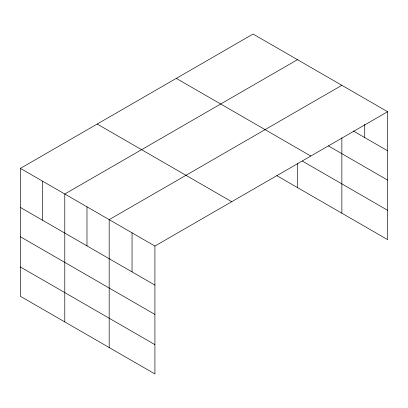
<?xml version="1.0" encoding="UTF-8"?>
<svg xmlns="http://www.w3.org/2000/svg" width="408" height="408" viewBox="0 0 408 408"><rect width="100%" height="100%" fill="white"/><g stroke="black" fill="none" stroke-linecap="round" stroke-linejoin="round"><path stroke-width="0.61" d="M341.863 137.751L341.863 213.211M20.4 168.382L154.918 246.049L154.918 373.952L20.4 296.29L20.4 168.382L253.082 34.048L387.6 111.71L387.6 239.618L276.899 175.705M297.473 59.675L64.79 194.014L64.79 321.917M341.863 85.308L109.181 219.642L109.181 347.545M154.918 246.049L387.6 111.71M353.297 130.968L387.6 150.776M328.328 145.87L387.6 180.091M176.297 78.377L310.814 156.045M302.343 161.078L387.6 210.299M97.186 124.052L231.703 201.715M20.4 207.448L154.918 285.11M20.4 236.762L154.918 314.43M20.4 266.97L154.918 344.638M364.732 124.343L364.732 137.572M297.473 163.363L297.473 187.583M132.049 232.846L132.049 271.906M86.986 206.825L86.986 245.891M42.595 181.198L42.595 220.264"/></g></svg>
